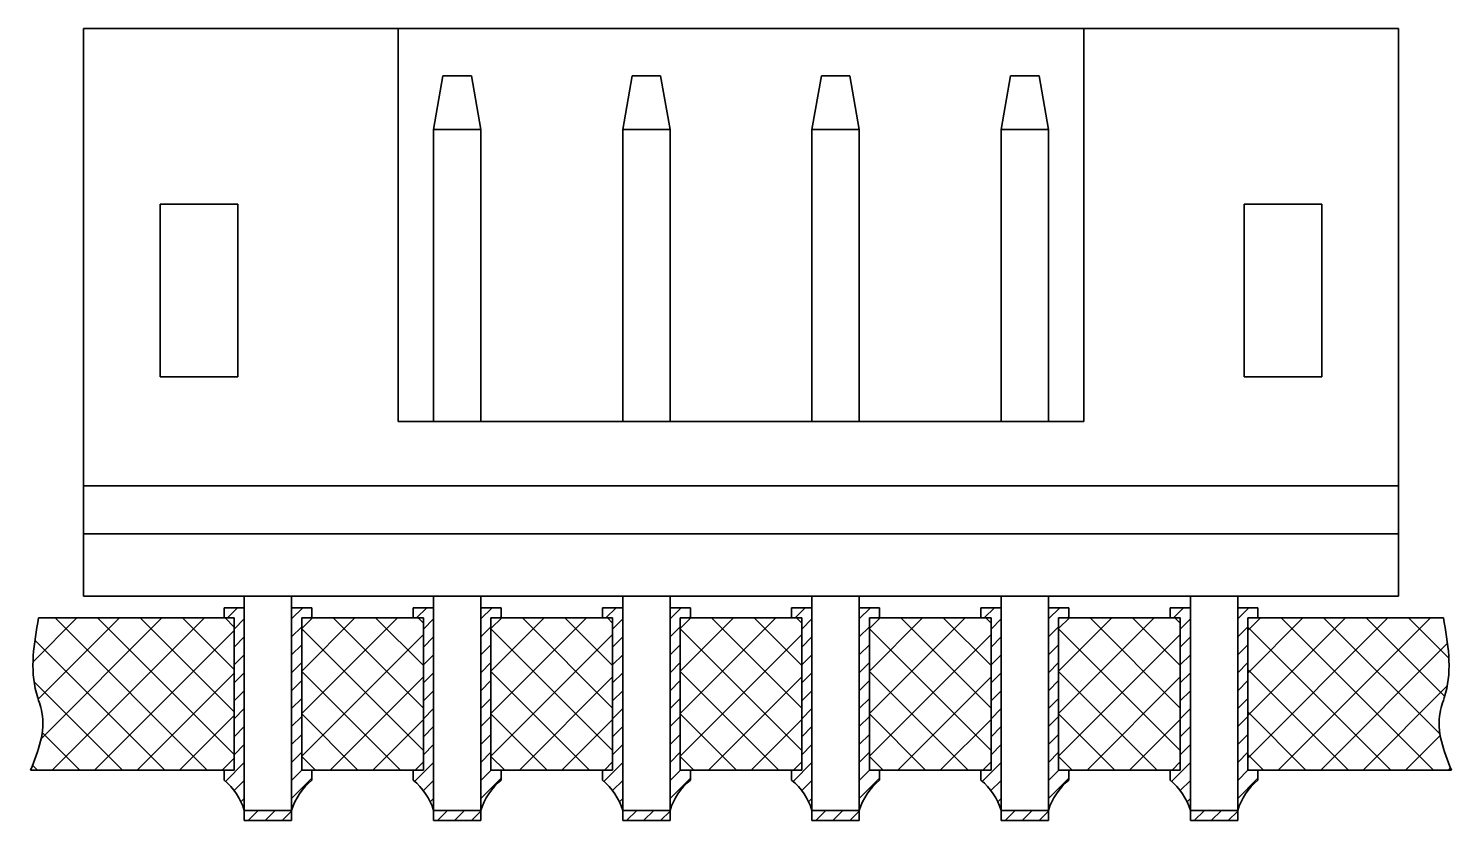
# Model space of a CAD drawing. Header units: inches. Extents: x -14 to 5184, y -66 to 1689.
# Drawn here: x 1824.26 to 1854.39, y 1531.44 to 1548.18 of the extents above; entities that cross this region are included whole.
import ezdxf

# ---------------------------------------------------------------- set-up
doc = ezdxf.new("R2010")
doc.units = ezdxf.units.IN
doc.header["$MEASUREMENT"] = 0
pattern_1 = [(45, (-1940.813366435072, -852.8078279008987), (-0.4490128060534576, 0.4490128060534577), []), (135, (-1940.813366435072, -852.8078279008987), (-0.4490128060534577, -0.4490128060534576), [])]

msp = doc.modelspace()

# ---------------------------------------------------------------- hatches: boundary and pattern name
at = {"lineweight": 9, "ltscale": 2, "transparency": 33554607}
h = msp.add_hatch(dxfattribs=at)
h.set_pattern_fill('ANSI31', color=256, scale=2.1450000000003)
h.set_pattern_definition([(44.99999999999999, (-4366.80249920718, -66.84969574154934), (-0.1895930057056696, 0.1895930057056696), [])])
edge = h.paths.add_edge_path()
edge.add_line((1828.826778883827, 1535.936476468113), (1828.826778883827, 1531.654190724394))
edge.add_arc((1827.576523681267, 1531.273201958393), 1.307015880296709, 16.94748858773103, 51.07197036203765)
edge.add_line((1828.397778883827, 1535.936476468113), (1828.826778883827, 1535.936476468113))
edge.add_line((1828.397778883827, 1535.721976468112), (1828.397778883827, 1535.936476468113))
edge.add_line((1828.612278883827, 1535.721976468112), (1828.397778883827, 1535.721976468112))
edge.add_line((1828.612278883827, 1532.504476468112), (1828.612278883827, 1535.721976468112))
edge.add_line((1828.397778883827, 1532.504476468112), (1828.612278883827, 1532.504476468112))
edge.add_line((1828.397778883827, 1532.289976468111), (1828.397778883827, 1532.504476468112))
h = msp.add_hatch(dxfattribs=at)
h.set_pattern_fill('ANSI31', color=256, scale=2.1450000000003)
h.set_pattern_definition([(44.99999999999999, (-4365.80249920718, -66.84969574154479), (-0.1895930057056696, 0.1895930057056696), [])])
edge = h.paths.add_edge_path()
edge.add_line((1829.826778883827, 1535.936476468116), (1829.826778883828, 1531.654190724399))
edge.add_arc((1831.077034086388, 1531.273201958397), 1.307015880296709, 128.928029637997, 163.052511412269)
edge.add_line((1830.255778883825, 1535.936476468116), (1829.826778883827, 1535.936476468116))
edge.add_line((1830.255778883825, 1535.721976468117), (1830.255778883825, 1535.936476468116))
edge.add_line((1830.041278883825, 1535.721976468117), (1830.255778883825, 1535.721976468117))
edge.add_line((1830.041278883825, 1532.504476468116), (1830.041278883825, 1535.721976468117))
edge.add_line((1830.255778883825, 1532.504476468116), (1830.041278883825, 1532.504476468116))
edge.add_line((1830.255778883825, 1532.289976468116), (1830.255778883825, 1532.504476468116))
h = msp.add_hatch(dxfattribs=at)
h.set_pattern_fill('ANSI31', color=256, scale=2.1450000000003)
h.set_pattern_definition([(44.99999999999999, (-4362.802499207178, -66.84969574155662), (-0.1895930057056696, 0.1895930057056696), [])])
edge = h.paths.add_edge_path()
edge.add_line((1832.826778883828, 1535.936476468105), (1832.826778883828, 1531.654190724387))
edge.add_arc((1831.576523681269, 1531.273201958386), 1.307015880296709, 16.94748858773103, 51.07197036203765)
edge.add_line((1832.397778883828, 1535.936476468105), (1832.826778883828, 1535.936476468105))
edge.add_line((1832.397778883828, 1535.721976468104), (1832.397778883828, 1535.936476468105))
edge.add_line((1832.612278883828, 1535.721976468104), (1832.397778883828, 1535.721976468104))
edge.add_line((1832.612278883828, 1532.504476468105), (1832.612278883828, 1535.721976468104))
edge.add_line((1832.397778883828, 1532.504476468105), (1832.612278883828, 1532.504476468105))
edge.add_line((1832.397778883828, 1532.289976468104), (1832.397778883828, 1532.504476468105))
h = msp.add_hatch(dxfattribs=at)
h.set_pattern_fill('ANSI31', color=256, scale=2.1450000000003)
h.set_pattern_definition([(44.99999999999999, (-4361.802499207178, -66.84969574155207), (-0.1895930057056696, 0.1895930057056696), [])])
edge = h.paths.add_edge_path()
edge.add_line((1833.826778883828, 1535.936476468109), (1833.82677888383, 1531.654190724391))
edge.add_arc((1835.07703408639, 1531.27320195839), 1.307015880296709, 128.928029637997, 163.052511412269)
edge.add_line((1834.255778883827, 1535.936476468109), (1833.826778883828, 1535.936476468109))
edge.add_line((1834.255778883827, 1535.72197646811), (1834.255778883827, 1535.936476468109))
edge.add_line((1834.041278883827, 1535.72197646811), (1834.255778883827, 1535.72197646811))
edge.add_line((1834.041278883827, 1532.504476468108), (1834.041278883827, 1535.72197646811))
edge.add_line((1834.255778883827, 1532.504476468108), (1834.041278883827, 1532.504476468108))
edge.add_line((1834.255778883827, 1532.289976468108), (1834.255778883827, 1532.504476468108))
h = msp.add_hatch(dxfattribs=at)
h.set_pattern_fill('ANSI31', color=256, scale=2.1450000000003)
h.set_pattern_definition([(44.99999999999999, (-4358.80249920718, -66.84969574154889), (-0.1895930057056696, 0.1895930057056696), [])])
edge = h.paths.add_edge_path()
edge.add_line((1836.826778883827, 1535.936476468113), (1836.826778883827, 1531.654190724395))
edge.add_arc((1835.576523681267, 1531.273201958394), 1.307015880296709, 16.94748858773103, 51.07197036203765)
edge.add_line((1836.397778883827, 1535.936476468113), (1836.826778883827, 1535.936476468113))
edge.add_line((1836.397778883827, 1535.721976468112), (1836.397778883827, 1535.936476468113))
edge.add_line((1836.612278883827, 1535.721976468112), (1836.397778883827, 1535.721976468112))
edge.add_line((1836.612278883827, 1532.504476468112), (1836.612278883827, 1535.721976468112))
edge.add_line((1836.397778883827, 1532.504476468112), (1836.612278883827, 1532.504476468112))
edge.add_line((1836.397778883827, 1532.289976468111), (1836.397778883827, 1532.504476468112))
h = msp.add_hatch(dxfattribs=at)
h.set_pattern_fill('ANSI31', color=256, scale=2.1450000000003)
h.set_pattern_definition([(44.99999999999999, (-4357.80249920718, -66.84969574154434), (-0.1895930057056696, 0.1895930057056696), [])])
edge = h.paths.add_edge_path()
edge.add_line((1837.826778883827, 1535.936476468117), (1837.826778883828, 1531.654190724399))
edge.add_arc((1839.077034086388, 1531.273201958397), 1.307015880296709, 128.928029637997, 163.052511412269)
edge.add_line((1838.255778883825, 1535.936476468117), (1837.826778883827, 1535.936476468117))
edge.add_line((1838.255778883825, 1535.721976468118), (1838.255778883825, 1535.936476468117))
edge.add_line((1838.041278883825, 1535.721976468118), (1838.255778883825, 1535.721976468118))
edge.add_line((1838.041278883825, 1532.504476468116), (1838.041278883825, 1535.721976468118))
edge.add_line((1838.255778883825, 1532.504476468116), (1838.041278883825, 1532.504476468116))
edge.add_line((1838.255778883825, 1532.289976468116), (1838.255778883825, 1532.504476468116))
h = msp.add_hatch(dxfattribs=at)
h.set_pattern_fill('ANSI31', color=256, scale=2.1450000000003)
h.set_pattern_definition([(44.99999999999999, (-4354.802499207178, -66.84969574155662), (-0.1895930057056696, 0.1895930057056696), [])])
edge = h.paths.add_edge_path()
edge.add_line((1840.826778883828, 1535.936476468105), (1840.826778883828, 1531.654190724387))
edge.add_arc((1839.576523681269, 1531.273201958386), 1.307015880296709, 16.94748858773103, 51.07197036203765)
edge.add_line((1840.397778883828, 1535.936476468105), (1840.826778883828, 1535.936476468105))
edge.add_line((1840.397778883828, 1535.721976468104), (1840.397778883828, 1535.936476468105))
edge.add_line((1840.612278883828, 1535.721976468104), (1840.397778883828, 1535.721976468104))
edge.add_line((1840.612278883828, 1532.504476468105), (1840.612278883828, 1535.721976468104))
edge.add_line((1840.397778883828, 1532.504476468105), (1840.612278883828, 1532.504476468105))
edge.add_line((1840.397778883828, 1532.289976468104), (1840.397778883828, 1532.504476468105))
h = msp.add_hatch(dxfattribs=at)
h.set_pattern_fill('ANSI31', color=256, scale=2.1450000000003)
h.set_pattern_definition([(44.99999999999999, (-4353.802499207178, -66.84969574155207), (-0.1895930057056696, 0.1895930057056696), [])])
edge = h.paths.add_edge_path()
edge.add_line((1841.826778883829, 1535.936476468109), (1841.826778883831, 1531.654190724391))
edge.add_arc((1843.077034086391, 1531.27320195839), 1.307015880296709, 128.928029637997, 163.052511412269)
edge.add_line((1842.255778883828, 1535.936476468109), (1841.826778883829, 1535.936476468109))
edge.add_line((1842.255778883828, 1535.72197646811), (1842.255778883828, 1535.936476468109))
edge.add_line((1842.041278883828, 1535.72197646811), (1842.255778883828, 1535.72197646811))
edge.add_line((1842.041278883828, 1532.504476468108), (1842.041278883828, 1535.72197646811))
edge.add_line((1842.255778883828, 1532.504476468108), (1842.041278883828, 1532.504476468108))
edge.add_line((1842.255778883828, 1532.289976468108), (1842.255778883828, 1532.504476468108))
h = msp.add_hatch(dxfattribs=at)
h.set_pattern_fill('ANSI31', color=256, scale=2.1450000000003)
h.set_pattern_definition([(44.99999999999999, (-4350.802499207178, -66.84969574155662), (-0.1895930057056696, 0.1895930057056696), [])])
edge = h.paths.add_edge_path()
edge.add_line((1844.826778883828, 1535.936476468105), (1844.826778883828, 1531.654190724387))
edge.add_arc((1843.576523681269, 1531.273201958386), 1.307015880296709, 16.94748858773103, 51.07197036203765)
edge.add_line((1844.397778883828, 1535.936476468105), (1844.826778883828, 1535.936476468105))
edge.add_line((1844.397778883828, 1535.721976468104), (1844.397778883828, 1535.936476468105))
edge.add_line((1844.612278883828, 1535.721976468104), (1844.397778883828, 1535.721976468104))
edge.add_line((1844.612278883828, 1532.504476468105), (1844.612278883828, 1535.721976468104))
edge.add_line((1844.397778883828, 1532.504476468105), (1844.612278883828, 1532.504476468105))
edge.add_line((1844.397778883828, 1532.289976468104), (1844.397778883828, 1532.504476468105))
h = msp.add_hatch(dxfattribs=at)
h.set_pattern_fill('ANSI31', color=256, scale=2.1450000000003)
h.set_pattern_definition([(44.99999999999999, (-4349.802499207178, -66.84969574155207), (-0.1895930057056696, 0.1895930057056696), [])])
edge = h.paths.add_edge_path()
edge.add_line((1845.826778883829, 1535.936476468109), (1845.826778883831, 1531.654190724391))
edge.add_arc((1847.077034086391, 1531.27320195839), 1.307015880296709, 128.928029637997, 163.052511412269)
edge.add_line((1846.255778883828, 1535.936476468109), (1845.826778883829, 1535.936476468109))
edge.add_line((1846.255778883828, 1535.72197646811), (1846.255778883828, 1535.936476468109))
edge.add_line((1846.041278883828, 1535.72197646811), (1846.255778883828, 1535.72197646811))
edge.add_line((1846.041278883828, 1532.504476468108), (1846.041278883828, 1535.72197646811))
edge.add_line((1846.255778883828, 1532.504476468108), (1846.041278883828, 1532.504476468108))
edge.add_line((1846.255778883828, 1532.289976468108), (1846.255778883828, 1532.504476468108))
h = msp.add_hatch(dxfattribs=at)
h.set_pattern_fill('ANSI31', color=256, scale=2.1450000000003)
h.set_pattern_definition([(44.99999999999999, (-4346.802499207178, -66.84969574155662), (-0.1895930057056696, 0.1895930057056696), [])])
edge = h.paths.add_edge_path()
edge.add_line((1848.826778883828, 1535.936476468105), (1848.826778883828, 1531.654190724387))
edge.add_arc((1847.576523681269, 1531.273201958386), 1.307015880296709, 16.94748858773103, 51.07197036203765)
edge.add_line((1848.397778883828, 1535.936476468105), (1848.826778883828, 1535.936476468105))
edge.add_line((1848.397778883828, 1535.721976468104), (1848.397778883828, 1535.936476468105))
edge.add_line((1848.612278883828, 1535.721976468104), (1848.397778883828, 1535.721976468104))
edge.add_line((1848.612278883828, 1532.504476468105), (1848.612278883828, 1535.721976468104))
edge.add_line((1848.397778883828, 1532.504476468105), (1848.612278883828, 1532.504476468105))
edge.add_line((1848.397778883828, 1532.289976468104), (1848.397778883828, 1532.504476468105))
h = msp.add_hatch(dxfattribs=at)
h.set_pattern_fill('ANSI31', color=256, scale=2.1450000000003)
h.set_pattern_definition([(44.99999999999999, (-4345.802499207178, -66.84969574155207), (-0.1895930057056696, 0.1895930057056696), [])])
edge = h.paths.add_edge_path()
edge.add_line((1849.826778883828, 1535.936476468109), (1849.82677888383, 1531.654190724391))
edge.add_arc((1851.07703408639, 1531.27320195839), 1.307015880296709, 128.928029637997, 163.052511412269)
edge.add_line((1850.255778883827, 1535.936476468109), (1849.826778883828, 1535.936476468109))
edge.add_line((1850.255778883827, 1535.72197646811), (1850.255778883827, 1535.936476468109))
edge.add_line((1850.041278883827, 1535.72197646811), (1850.255778883827, 1535.72197646811))
edge.add_line((1850.041278883827, 1532.504476468108), (1850.041278883827, 1535.72197646811))
edge.add_line((1850.255778883827, 1532.504476468108), (1850.041278883827, 1532.504476468108))
edge.add_line((1850.255778883827, 1532.289976468108), (1850.255778883827, 1532.504476468108))
at = {"lineweight": 9, "transparency": 33554607}
h = msp.add_hatch(dxfattribs=at)
h.set_pattern_fill('ANSI37', color=0, scale=0.2)
h.set_pattern_definition(pattern_1)
edge = h.paths.add_edge_path()
edge.add_line((1828.612278883827, 1535.721976468112), (1824.4766703037, 1535.721976468112))
edge.add_spline(control_points=[(1824.4766703037, 1535.721976468112), (1824.383131954143, 1535.183029142539), (1824.26448670765, 1534.499421418091), (1824.682032177161, 1533.46493646129), (1824.468859225834, 1532.914205900032), (1824.310264009966, 1532.504476468112)], knot_values=[0, 0, 0, 0, 1.590768211108337, 2.017750873448866, 3.258502380199367, 3.258502380199367, 3.258502380199367, 3.258502380199367], degree=3, periodic=0)
edge.add_line((1824.310264009966, 1532.504476468112), (1828.612278883827, 1532.504476468112))
edge.add_line((1828.612278883827, 1532.504476468112), (1828.612278883827, 1535.721976468112))
h = msp.add_hatch(dxfattribs=at)
h.set_pattern_fill('ANSI37', color=0, scale=0.2)
h.set_pattern_definition([(45, (-1944.813366435074, -852.8078279008914), (-0.4490128060534576, 0.4490128060534577), []), (135, (-1944.813366435074, -852.8078279008914), (-0.4490128060534577, -0.4490128060534576), [])])
h.paths.add_polyline_path([(1832.612278883825, 1535.721976468119), (1830.041278883825, 1535.721976468117), (1830.041278883825, 1532.504476468116), (1832.612278883825, 1532.504476468116)])
h = msp.add_hatch(dxfattribs=at)
h.set_pattern_fill('ANSI37', color=0, scale=0.2)
h.set_pattern_definition(pattern_1)
h.paths.add_polyline_path([(1836.612278883827, 1535.721976468112), (1834.041278883827, 1535.72197646811), (1834.041278883827, 1532.504476468108), (1836.612278883827, 1532.504476468108)])
h = msp.add_hatch(dxfattribs=at)
h.set_pattern_fill('ANSI37', color=0, scale=0.2)
h.set_pattern_definition([(45, (-1936.813366435073, -852.807827900891), (-0.4490128060534576, 0.4490128060534577), []), (135, (-1936.813366435073, -852.807827900891), (-0.4490128060534577, -0.4490128060534576), [])])
h.paths.add_polyline_path([(1840.612278883826, 1535.72197646812), (1838.041278883826, 1535.721976468118), (1838.041278883826, 1532.504476468116), (1840.612278883826, 1532.504476468116)])
h = msp.add_hatch(dxfattribs=at)
h.set_pattern_fill('ANSI37', color=0, scale=0.2)
h.set_pattern_definition([(45, (-1932.813366435072, -852.8078279008987), (-0.4490128060534576, 0.4490128060534577), []), (135, (-1932.813366435072, -852.8078279008987), (-0.4490128060534577, -0.4490128060534576), [])])
h.paths.add_polyline_path([(1844.612278883827, 1535.721976468112), (1842.041278883828, 1535.72197646811), (1842.041278883828, 1532.504476468108), (1844.612278883827, 1532.504476468108)])
h = msp.add_hatch(dxfattribs=at)
h.set_pattern_fill('ANSI37', color=0, scale=0.2)
h.set_pattern_definition([(45, (-1928.813366435072, -852.8078279008987), (-0.4490128060534576, 0.4490128060534577), []), (135, (-1928.813366435072, -852.8078279008987), (-0.4490128060534577, -0.4490128060534576), [])])
h.paths.add_polyline_path([(1848.612278883827, 1535.721976468112), (1846.041278883828, 1535.72197646811), (1846.041278883828, 1532.504476468108), (1848.612278883827, 1532.504476468108)])
h = msp.add_hatch(dxfattribs=at)
h.set_pattern_fill('ANSI37', color=0, scale=0.2)
h.set_pattern_definition([(45, (-1919.384366435072, -852.8078279009005), (-0.4490128060534576, 0.4490128060534577), []), (135, (-1919.384366435072, -852.8078279009005), (-0.4490128060534577, -0.4490128060534576), [])])
edge = h.paths.add_edge_path()
edge.add_line((1850.041278883827, 1535.72197646811), (1854.176887463953, 1535.72197646811))
edge.add_spline(control_points=[(1854.176887463953, 1535.72197646811), (1854.270425813511, 1535.183029142536), (1854.389071060004, 1534.499421418089), (1853.971525590491, 1533.464936461289), (1854.184698541818, 1532.91420590003), (1854.343293757687, 1532.50447646811)], knot_values=[0, 0, 0, 0, 1.590768211108337, 2.017750873448866, 3.258502380199367, 3.258502380199367, 3.258502380199367, 3.258502380199367], degree=3, periodic=0)
edge.add_line((1854.343293757687, 1532.50447646811), (1850.041278883827, 1532.50447646811))
edge.add_line((1850.041278883827, 1532.50447646811), (1850.041278883827, 1535.72197646811))
h = msp.add_hatch(dxfattribs=at)
h.set_pattern_fill('ANSI31', color=0, scale=0.08)
h.set_pattern_definition([(45, (-1940.813366435072, -852.8078279008987), (-0.179605122421383, 0.1796051224213831), [])])
h.paths.add_polyline_path([(1828.826778883828, 1531.654190724388), (1829.826778883828, 1531.654190724399), (1829.826778883828, 1531.43974841863), (1829.568948883824, 1531.43974841863), (1828.826778883827, 1531.439748418626)])
h = msp.add_hatch(dxfattribs=at)
h.set_pattern_fill('ANSI31', color=0, scale=0.08)
h.set_pattern_definition([(45, (-1936.81336643507, -852.807827900906), (-0.179605122421383, 0.1796051224213831), [])])
h.paths.add_polyline_path([(1832.82677888383, 1531.65419072438), (1833.82677888383, 1531.654190724391), (1833.82677888383, 1531.439748418622), (1833.568948883826, 1531.439748418622), (1832.826778883828, 1531.439748418619)])
h = msp.add_hatch(dxfattribs=at)
h.set_pattern_fill('ANSI31', color=0, scale=0.08)
h.set_pattern_definition([(45, (-1932.813366435072, -852.8078279008982), (-0.179605122421383, 0.1796051224213831), [])])
h.paths.add_polyline_path([(1836.826778883828, 1531.654190724388), (1837.826778883828, 1531.654190724399), (1837.826778883828, 1531.43974841863), (1837.568948883824, 1531.43974841863), (1836.826778883827, 1531.439748418627)])
h = msp.add_hatch(dxfattribs=at)
h.set_pattern_fill('ANSI31', color=0, scale=0.08)
h.set_pattern_definition([(45, (-1928.81336643507, -852.807827900906), (-0.179605122421383, 0.1796051224213831), [])])
h.paths.add_polyline_path([(1840.82677888383, 1531.65419072438), (1841.826778883831, 1531.654190724391), (1841.826778883831, 1531.439748418622), (1841.568948883826, 1531.439748418622), (1840.826778883828, 1531.439748418619)])
h = msp.add_hatch(dxfattribs=at)
h.set_pattern_fill('ANSI31', color=0, scale=0.08)
h.set_pattern_definition([(45, (-1924.81336643507, -852.807827900906), (-0.179605122421383, 0.1796051224213831), [])])
h.paths.add_polyline_path([(1844.82677888383, 1531.65419072438), (1845.826778883831, 1531.654190724391), (1845.826778883831, 1531.439748418622), (1845.568948883826, 1531.439748418622), (1844.826778883828, 1531.439748418619)])
h = msp.add_hatch(dxfattribs=at)
h.set_pattern_fill('ANSI31', color=0, scale=0.08)
h.set_pattern_definition([(45, (-1920.81336643507, -852.807827900906), (-0.179605122421383, 0.1796051224213831), [])])
h.paths.add_polyline_path([(1848.82677888383, 1531.65419072438), (1849.82677888383, 1531.654190724391), (1849.82677888383, 1531.439748418622), (1849.568948883826, 1531.439748418622), (1848.826778883828, 1531.439748418619)])

# ---------------------------------------------------------------- linework, layer by layer
at = {"lineweight": 35, "transparency": 33554607}
for p, q in [((1825.426778883829, 1548.178343933741), (1832.076778883828, 1548.178343933741)), ((1825.426778883829, 1548.178343933741), (1825.426778883829, 1538.514911550479)), ((1832.076778883828, 1548.178343933741), (1832.076778883828, 1539.875480245311)), ((1846.576778883828, 1548.178343933741), (1832.076778883828, 1548.178343933741)), ((1846.576778883828, 1548.178343933741), (1853.226778883828, 1548.178343933741)), ((1846.576778883828, 1539.875480245311), (1846.576778883828, 1548.178343933741)), ((1853.226778883828, 1548.178343933741), (1853.226778883828, 1538.514911550479)), ((1832.826778883828, 1546.044087569817), (1833.026778883828, 1547.178343933741)), ((1833.026778883828, 1547.178343933741), (1833.626778883829, 1547.178343933741)), ((1833.826778883828, 1546.044087569817), (1833.626778883829, 1547.178343933741)), ((1836.826778883828, 1546.044087569817), (1837.026778883828, 1547.178343933741)), ((1837.026778883828, 1547.178343933741), (1837.626778883829, 1547.178343933741)), ((1837.826778883828, 1546.044087569817), (1837.626778883829, 1547.178343933741)), ((1840.826778883828, 1546.044087569817), (1841.026778883828, 1547.178343933741)), ((1841.026778883828, 1547.178343933741), (1841.626778883829, 1547.178343933741)), ((1841.826778883828, 1546.044087569817), (1841.626778883829, 1547.178343933741)), ((1844.826778883828, 1546.044087569817), (1845.026778883828, 1547.178343933741)), ((1845.026778883828, 1547.178343933741), (1845.626778883829, 1547.178343933741)), ((1845.826778883828, 1546.044087569817), (1845.626778883829, 1547.178343933741)), ((1833.826778883828, 1546.044087569817), (1832.826778883828, 1546.044087569817)), ((1832.826778883828, 1539.875480245311), (1832.826778883828, 1546.044087569817)), ((1833.826778883828, 1539.875480245311), (1833.826778883828, 1546.044087569817)), ((1837.826778883828, 1546.044087569817), (1836.826778883828, 1546.044087569817)), ((1836.826778883828, 1539.875480245311), (1836.826778883828, 1546.044087569817)), ((1837.826778883828, 1539.875480245311), (1837.826778883828, 1546.044087569817)), ((1841.826778883828, 1546.044087569817), (1840.826778883828, 1546.044087569817)), ((1840.826778883828, 1539.875480245311), (1840.826778883828, 1546.044087569817)), ((1841.826778883828, 1539.875480245311), (1841.826778883828, 1546.044087569817)), ((1845.826778883828, 1546.044087569817), (1844.826778883828, 1546.044087569817)), ((1844.826778883828, 1539.875480245311), (1844.826778883828, 1546.044087569817)), ((1845.826778883828, 1539.875480245311), (1845.826778883828, 1546.044087569817)), ((1827.046595607769, 1540.818664666845), (1827.046595607769, 1544.468378298003)), ((1827.046595607769, 1544.468378298003), (1828.686916340873, 1544.468378298003)), ((1849.966641426785, 1544.468378298003), (1849.966641426785, 1540.818664666845)), ((1851.606962159888, 1544.468378298003), (1849.966641426785, 1544.468378298003)), ((1851.606962159888, 1540.818664666845), (1851.606962159888, 1544.468378298003)), ((1828.686916340873, 1540.818664666845), (1827.046595607769, 1540.818664666845)), ((1849.966641426785, 1540.818664666845), (1851.606962159888, 1540.818664666845)), ((1832.076778883828, 1539.875480245311), (1846.576778883828, 1539.875480245311)), ((1825.426778883829, 1537.500370751341), (1825.426778883829, 1538.514911550479)), ((1825.426778883829, 1538.514911550479), (1853.226778883828, 1538.514911550479)), ((1853.226778883828, 1537.500370751341), (1853.226778883828, 1538.514911550479)), ((1825.426778883829, 1537.500370751341), (1825.426778883829, 1536.178343933741)), ((1853.226778883828, 1537.500370751341), (1825.426778883829, 1537.500370751341)), ((1853.226778883828, 1537.500370751341), (1853.226778883828, 1536.178343933741)), ((1825.426778883829, 1536.178343933741), (1853.226778883828, 1536.178343933741)), ((1828.826778883828, 1531.654190724388), (1828.826778883828, 1536.178343933741)), ((1829.826778883828, 1531.654190724388), (1829.826778883828, 1536.178343933741)), ((1832.826778883828, 1531.654190724388), (1832.826778883828, 1536.178343933741)), ((1833.826778883828, 1531.654190724388), (1833.826778883828, 1536.178343933741)), ((1836.826778883828, 1531.654190724388), (1836.826778883828, 1536.178343933741)), ((1837.826778883828, 1531.654190724388), (1837.826778883828, 1536.178343933741)), ((1840.826778883828, 1531.654190724388), (1840.826778883828, 1536.178343933741)), ((1841.826778883828, 1531.654190724388), (1841.826778883828, 1536.178343933741)), ((1844.826778883828, 1531.654190724388), (1844.826778883828, 1536.178343933741)), ((1845.826778883828, 1531.654190724388), (1845.826778883828, 1536.178343933741)), ((1848.826778883828, 1531.654190724388), (1848.826778883828, 1536.178343933741)), ((1849.826778883828, 1531.654190724388), (1849.826778883828, 1536.178343933741))]:
    msp.add_line(p, q, dxfattribs=at)
at = {"color": 0, "lineweight": 35, "transparency": 33554607}
for p, q in [((1828.686916340873, 1544.468378298003), (1828.686916340872, 1540.818664666845)), ((1828.612278883827, 1535.721976468112, 0.09934152245608623), (1824.4766703037, 1535.721976468112, 0.09934152245608623)), ((1828.612278883827, 1535.721976468112, 0.09934152245608623), (1828.612278883827, 1532.504476468112, 0.09934152245608623)), ((1832.612278883825, 1535.721976468119, 0.09934152245611788), (1830.041278883825, 1535.721976468117, 0.09934152245607568)), ((1830.041278883825, 1535.721976468117, 0.09934152245607568), (1830.041278883826, 1532.504476468116, 0.09934152245607568)), ((1832.612278883825, 1532.504476468116, 0.09934152245611788), (1832.612278883825, 1535.721976468119, 0.09934152245611788)), ((1836.612278883827, 1535.721976468112, 0.09934152245608623), (1834.041278883827, 1535.72197646811, 0.09934152245604402)), ((1834.041278883827, 1535.72197646811, 0.09934152245604402), (1834.041278883828, 1532.504476468108, 0.09934152245604402)), ((1836.612278883827, 1532.504476468108, 0.09934152245608623), (1836.612278883827, 1535.721976468112, 0.09934152245608623)), ((1838.041278883826, 1535.721976468118, 0.09934152245607568), (1838.041278883827, 1532.504476468116, 0.09934152245607568)), ((1840.612278883826, 1535.72197646812, 0.09934152245611788), (1838.041278883826, 1535.721976468118, 0.09934152245607568)), ((1838.041278883826, 1535.721976468118, 0.09934152245607568), (1838.041278883827, 1532.504476468116, 0.09934152245607568)), ((1840.612278883826, 1532.504476468116, 0.09934152245611788), (1840.612278883826, 1535.72197646812, 0.09934152245611788)), ((1840.612278883826, 1532.504476468116, 0.09934152245611788), (1840.612278883826, 1535.72197646812, 0.09934152245611788)), ((1844.612278883827, 1535.721976468112, 0.09934152245608623), (1842.041278883828, 1535.72197646811, 0.09934152245604402)), ((1842.041278883828, 1535.72197646811, 0.09934152245604402), (1842.041278883828, 1532.504476468108, 0.09934152245604402)), ((1844.612278883827, 1532.504476468108, 0.09934152245608623), (1844.612278883827, 1535.721976468112, 0.09934152245608623)), ((1848.612278883827, 1535.721976468112, 0.09934152245608623), (1846.041278883828, 1535.72197646811, 0.09934152245604402)), ((1846.041278883828, 1535.72197646811, 0.09934152245604402), (1846.041278883828, 1532.504476468108, 0.09934152245604402)), ((1848.612278883827, 1532.504476468108, 0.09934152245608623), (1848.612278883827, 1535.721976468112, 0.09934152245608623)), ((1850.041278883827, 1535.72197646811, 0.09934152245604402), (1854.176887463953, 1535.72197646811, 0.09934152245604402)), ((1850.041278883827, 1535.72197646811, 0.09934152245604402), (1850.041278883827, 1532.50447646811, 0.09934152245604402)), ((1828.612278883827, 1532.504476468112, 0.09934152245608623), (1824.310264009966, 1532.504476468112, 0.09934152245608623)), ((1830.041278883825, 1532.504476468116, 0.09934152245607568), (1832.612278883825, 1532.504476468116, 0.09934152245611788)), ((1834.041278883827, 1532.504476468108, 0.09934152245604402), (1836.612278883827, 1532.504476468108, 0.09934152245608623)), ((1838.041278883826, 1532.504476468116, 0.09934152245607568), (1840.612278883826, 1532.504476468116, 0.09934152245611788)), ((1842.041278883828, 1532.504476468108, 0.09934152245604402), (1844.612278883827, 1532.504476468108, 0.09934152245608623)), ((1846.041278883828, 1532.504476468108, 0.09934152245604402), (1848.612278883827, 1532.504476468108, 0.09934152245608623)), ((1850.041278883827, 1532.50447646811, 0.09934152245604402), (1854.343293757687, 1532.50447646811, 0.09934152245604402)), ((1828.826778883828, 1531.654190724388), (1829.826778883828, 1531.654190724388)), ((1828.826778883828, 1531.654190724388), (1829.826778883828, 1531.654190724388)), ((1832.826778883828, 1531.654190724388), (1833.826778883828, 1531.654190724388)), ((1832.82677888383, 1531.654190724381), (1833.82677888383, 1531.654190724381)), ((1832.82677888383, 1531.654190724381), (1833.82677888383, 1531.654190724381)), ((1836.826778883828, 1531.654190724388), (1837.826778883828, 1531.654190724388)), ((1836.826778883828, 1531.654190724389), (1837.826778883828, 1531.654190724389)), ((1836.826778883828, 1531.654190724389), (1837.826778883828, 1531.654190724389)), ((1840.826778883828, 1531.654190724388), (1841.826778883828, 1531.654190724388)), ((1840.82677888383, 1531.654190724381), (1841.826778883831, 1531.654190724381)), ((1840.826778883831, 1531.654190724381), (1841.826778883831, 1531.654190724381)), ((1844.826778883828, 1531.654190724388), (1845.826778883828, 1531.654190724388)), ((1844.82677888383, 1531.654190724381), (1845.826778883831, 1531.654190724381)), ((1844.826778883831, 1531.654190724381), (1845.826778883831, 1531.654190724381)), ((1848.826778883828, 1531.654190724388), (1849.826778883828, 1531.654190724388)), ((1848.82677888383, 1531.654190724381), (1849.82677888383, 1531.654190724381)), ((1848.82677888383, 1531.654190724381), (1849.82677888383, 1531.654190724381))]:
    msp.add_line(p, q, dxfattribs=at)
at = {"lineweight": 35, "ltscale": 2, "transparency": 33554607}
for p, q in [((1828.397778883827, 1535.721976468112, 0.09934152245608623), (1828.397778883827, 1535.936476468113, 0.09934152245608623)), ((1828.397778883827, 1535.936476468113, 0.09934152245608623), (1828.826778883827, 1535.936476468113, 0.09934152245608623)), ((1828.826778883827, 1535.936476468113, 0.09934152245608623), (1828.826778883827, 1531.654190724394)), ((1830.255778883825, 1535.936476468116, 0.09934152245607568), (1829.826778883827, 1535.936476468116, 0.09934152245607568)), ((1829.826778883827, 1535.936476468116, 0.09934152245607568), (1829.826778883828, 1531.654190724399)), ((1830.255778883825, 1535.721976468117, 0.09934152245607568), (1830.255778883825, 1535.936476468116, 0.09934152245607568)), ((1832.397778883828, 1535.721976468104, 0.09934152245605457), (1832.397778883828, 1535.936476468105, 0.09934152245605457)), ((1832.397778883828, 1535.936476468105, 0.09934152245605457), (1832.826778883828, 1535.936476468105, 0.09934152245605457)), ((1832.826778883828, 1535.936476468105, 0.09934152245605457), (1832.826778883828, 1531.654190724387)), ((1834.255778883827, 1535.936476468109, 0.09934152245604402), (1833.826778883828, 1535.936476468109, 0.09934152245604402)), ((1833.826778883828, 1535.936476468109, 0.09934152245604402), (1833.82677888383, 1531.654190724391)), ((1834.255778883827, 1535.72197646811, 0.09934152245604402), (1834.255778883827, 1535.936476468109, 0.09934152245604402)), ((1836.397778883827, 1535.721976468112, 0.09934152245608623), (1836.397778883827, 1535.936476468113, 0.09934152245608623)), ((1836.397778883827, 1535.936476468113, 0.09934152245608623), (1836.826778883827, 1535.936476468113, 0.09934152245608623)), ((1836.826778883827, 1535.936476468113, 0.09934152245608623), (1836.826778883827, 1531.654190724395)), ((1838.255778883825, 1535.936476468117, 0.09934152245607568), (1837.826778883827, 1535.936476468117, 0.09934152245607568)), ((1837.826778883827, 1535.936476468117, 0.09934152245607568), (1837.826778883828, 1531.654190724399)), ((1838.255778883825, 1535.721976468118, 0.09934152245607568), (1838.255778883825, 1535.936476468117, 0.09934152245607568)), ((1840.397778883828, 1535.721976468104, 0.09934152245605457), (1840.397778883828, 1535.936476468105, 0.09934152245605457)), ((1840.397778883828, 1535.936476468105, 0.09934152245605457), (1840.826778883828, 1535.936476468105, 0.09934152245605457)), ((1840.826778883828, 1535.936476468105, 0.09934152245605457), (1840.826778883828, 1531.654190724387)), ((1842.255778883828, 1535.936476468109, 0.09934152245604402), (1841.826778883829, 1535.936476468109, 0.09934152245604402)), ((1841.826778883829, 1535.936476468109, 0.09934152245604402), (1841.826778883831, 1531.654190724391)), ((1842.255778883828, 1535.72197646811, 0.09934152245604402), (1842.255778883828, 1535.936476468109, 0.09934152245604402)), ((1844.397778883828, 1535.721976468104, 0.09934152245605457), (1844.397778883828, 1535.936476468105, 0.09934152245605457)), ((1844.397778883828, 1535.936476468105, 0.09934152245605457), (1844.826778883828, 1535.936476468105, 0.09934152245605457)), ((1844.826778883828, 1535.936476468105, 0.09934152245605457), (1844.826778883828, 1531.654190724387)), ((1846.255778883828, 1535.936476468109, 0.09934152245604402), (1845.826778883829, 1535.936476468109, 0.09934152245604402)), ((1845.826778883829, 1535.936476468109, 0.09934152245604402), (1845.826778883831, 1531.654190724391)), ((1846.255778883828, 1535.72197646811, 0.09934152245604402), (1846.255778883828, 1535.936476468109, 0.09934152245604402)), ((1848.397778883828, 1535.721976468104, 0.09934152245605457), (1848.397778883828, 1535.936476468105, 0.09934152245605457)), ((1848.397778883828, 1535.936476468105, 0.09934152245605457), (1848.826778883828, 1535.936476468105, 0.09934152245605457)), ((1848.826778883828, 1535.936476468105, 0.09934152245605457), (1848.826778883828, 1531.654190724387)), ((1850.255778883827, 1535.936476468109, 0.09934152245604402), (1849.826778883828, 1535.936476468109, 0.09934152245604402)), ((1849.826778883828, 1535.936476468109, 0.09934152245604402), (1849.82677888383, 1531.654190724391)), ((1850.255778883827, 1535.72197646811, 0.09934152245604402), (1850.255778883827, 1535.936476468109, 0.09934152245604402)), ((1828.612278883827, 1535.721976468112, 0.09934152245608623), (1828.397778883827, 1535.721976468112, 0.09934152245608623)), ((1828.612278883827, 1532.504476468112, 0.09934152245608623), (1828.612278883827, 1535.721976468112, 0.09934152245608623)), ((1830.041278883825, 1532.504476468116, 0.09934152245607568), (1830.041278883825, 1535.721976468117, 0.09934152245607568)), ((1830.041278883825, 1535.721976468117, 0.09934152245607568), (1830.255778883825, 1535.721976468117, 0.09934152245607568)), ((1830.041278883825, 1532.504476468116, 0.09934152245607568), (1830.041278883825, 1535.721976468117, 0.09934152245607568)), ((1830.041278883825, 1535.721976468117, 0.09934152245607568), (1830.255778883825, 1535.721976468117, 0.09934152245607568)), ((1832.612278883828, 1535.721976468104, 0.09934152245605457), (1832.397778883828, 1535.721976468104, 0.09934152245605457)), ((1832.612278883825, 1535.721976468119, 0.09934152245611788), (1832.397778883825, 1535.721976468119, 0.09934152245611788)), ((1832.612278883828, 1532.504476468105, 0.09934152245605457), (1832.612278883828, 1535.721976468104, 0.09934152245605457)), ((1832.612278883825, 1532.50447646812, 0.09934152245611788), (1832.612278883825, 1535.721976468119, 0.09934152245611788)), ((1834.041278883827, 1532.504476468108, 0.09934152245604402), (1834.041278883827, 1535.72197646811, 0.09934152245604402)), ((1834.041278883827, 1535.72197646811, 0.09934152245604402), (1834.255778883827, 1535.72197646811, 0.09934152245604402)), ((1836.612278883827, 1535.721976468112, 0.09934152245608623), (1836.397778883827, 1535.721976468112, 0.09934152245608623)), ((1836.612278883827, 1532.504476468112, 0.09934152245608623), (1836.612278883827, 1535.721976468112, 0.09934152245608623)), ((1838.041278883825, 1532.504476468116, 0.09934152245607568), (1838.041278883825, 1535.721976468118, 0.09934152245607568)), ((1838.041278883825, 1535.721976468118, 0.09934152245607568), (1838.255778883825, 1535.721976468118, 0.09934152245607568)), ((1838.041278883826, 1532.504476468116, 0.09934152245607568), (1838.041278883826, 1535.721976468118, 0.09934152245607568)), ((1838.041278883826, 1535.721976468118, 0.09934152245607568), (1838.255778883826, 1535.721976468118, 0.09934152245607568)), ((1838.041278883826, 1532.504476468116, 0.09934152245607568), (1838.041278883826, 1535.721976468118, 0.09934152245607568)), ((1838.041278883826, 1535.721976468118, 0.09934152245607568), (1838.255778883826, 1535.721976468118, 0.09934152245607568)), ((1840.612278883828, 1535.721976468104, 0.09934152245605457), (1840.397778883828, 1535.721976468104, 0.09934152245605457)), ((1840.612278883826, 1535.72197646812, 0.09934152245611788), (1840.397778883826, 1535.72197646812, 0.09934152245611788)), ((1840.612278883826, 1535.72197646812, 0.09934152245611788), (1840.397778883826, 1535.72197646812, 0.09934152245611788)), ((1840.612278883828, 1532.504476468105, 0.09934152245605457), (1840.612278883828, 1535.721976468104, 0.09934152245605457)), ((1840.612278883826, 1532.50447646812, 0.09934152245611788), (1840.612278883826, 1535.72197646812, 0.09934152245611788)), ((1840.612278883826, 1532.50447646812, 0.09934152245611788), (1840.612278883826, 1535.72197646812, 0.09934152245611788)), ((1842.041278883828, 1532.504476468108, 0.09934152245604402), (1842.041278883828, 1535.72197646811, 0.09934152245604402)), ((1842.041278883828, 1535.72197646811, 0.09934152245604402), (1842.255778883828, 1535.72197646811, 0.09934152245604402)), ((1842.041278883828, 1532.504476468108, 0.09934152245604402), (1842.041278883828, 1535.72197646811, 0.09934152245604402)), ((1842.041278883828, 1535.72197646811, 0.09934152245604402), (1842.255778883828, 1535.72197646811, 0.09934152245604402)), ((1844.612278883828, 1535.721976468104, 0.09934152245605457), (1844.397778883828, 1535.721976468104, 0.09934152245605457)), ((1844.612278883827, 1535.721976468112, 0.09934152245608623), (1844.397778883827, 1535.721976468112, 0.09934152245608623)), ((1844.612278883828, 1532.504476468105, 0.09934152245605457), (1844.612278883828, 1535.721976468104, 0.09934152245605457)), ((1844.612278883827, 1532.504476468112, 0.09934152245608623), (1844.612278883827, 1535.721976468112, 0.09934152245608623)), ((1846.041278883828, 1532.504476468108, 0.09934152245604402), (1846.041278883828, 1535.72197646811, 0.09934152245604402)), ((1846.041278883828, 1535.72197646811, 0.09934152245604402), (1846.255778883828, 1535.72197646811, 0.09934152245604402)), ((1846.041278883828, 1532.504476468108, 0.09934152245604402), (1846.041278883828, 1535.72197646811, 0.09934152245604402)), ((1846.041278883828, 1535.72197646811, 0.09934152245604402), (1846.255778883828, 1535.72197646811, 0.09934152245604402)), ((1848.612278883828, 1535.721976468104, 0.09934152245605457), (1848.397778883828, 1535.721976468104, 0.09934152245605457)), ((1848.612278883827, 1535.721976468112, 0.09934152245608623), (1848.397778883827, 1535.721976468112, 0.09934152245608623)), ((1848.612278883828, 1532.504476468105, 0.09934152245605457), (1848.612278883828, 1535.721976468104, 0.09934152245605457)), ((1848.612278883827, 1532.504476468112, 0.09934152245608623), (1848.612278883827, 1535.721976468112, 0.09934152245608623)), ((1850.041278883827, 1532.504476468108, 0.09934152245604402), (1850.041278883827, 1535.72197646811, 0.09934152245604402)), ((1850.041278883827, 1535.72197646811, 0.09934152245604402), (1850.255778883827, 1535.72197646811, 0.09934152245604402)), ((1828.397778883827, 1532.289976468111, 0.09934152245608623), (1828.397778883827, 1532.504476468112, 0.09934152245608623)), ((1828.397778883827, 1532.504476468112, 0.09934152245608623), (1828.612278883827, 1532.504476468112, 0.09934152245608623)), ((1830.255778883825, 1532.504476468116, 0.09934152245607568), (1830.041278883825, 1532.504476468116, 0.09934152245607568)), ((1830.255778883825, 1532.504476468116, 0.09934152245607568), (1830.041278883825, 1532.504476468116, 0.09934152245607568)), ((1830.255778883825, 1532.289976468116, 0.09934152245607568), (1830.255778883825, 1532.504476468116, 0.09934152245607568)), ((1832.397778883828, 1532.289976468104, 0.09934152245605457), (1832.397778883828, 1532.504476468105, 0.09934152245605457)), ((1832.397778883828, 1532.504476468105, 0.09934152245605457), (1832.612278883828, 1532.504476468105, 0.09934152245605457)), ((1832.397778883825, 1532.50447646812, 0.09934152245611788), (1832.612278883825, 1532.50447646812, 0.09934152245611788)), ((1834.255778883827, 1532.504476468108, 0.09934152245604402), (1834.041278883827, 1532.504476468108, 0.09934152245604402)), ((1834.255778883827, 1532.289976468108, 0.09934152245604402), (1834.255778883827, 1532.504476468108, 0.09934152245604402)), ((1836.397778883827, 1532.289976468111, 0.09934152245608623), (1836.397778883827, 1532.504476468112, 0.09934152245608623)), ((1836.397778883827, 1532.504476468112, 0.09934152245608623), (1836.612278883827, 1532.504476468112, 0.09934152245608623)), ((1838.255778883825, 1532.504476468116, 0.09934152245607568), (1838.041278883825, 1532.504476468116, 0.09934152245607568)), ((1838.255778883826, 1532.504476468116, 0.09934152245607568), (1838.041278883826, 1532.504476468116, 0.09934152245607568)), ((1838.255778883826, 1532.504476468116, 0.09934152245607568), (1838.041278883826, 1532.504476468116, 0.09934152245607568)), ((1838.255778883825, 1532.289976468116, 0.09934152245607568), (1838.255778883825, 1532.504476468116, 0.09934152245607568)), ((1840.397778883828, 1532.289976468104, 0.09934152245605457), (1840.397778883828, 1532.504476468105, 0.09934152245605457)), ((1840.397778883828, 1532.504476468105, 0.09934152245605457), (1840.612278883828, 1532.504476468105, 0.09934152245605457)), ((1840.397778883826, 1532.50447646812, 0.09934152245611788), (1840.612278883826, 1532.50447646812, 0.09934152245611788)), ((1840.397778883826, 1532.50447646812, 0.09934152245611788), (1840.612278883826, 1532.50447646812, 0.09934152245611788)), ((1842.255778883828, 1532.504476468108, 0.09934152245604402), (1842.041278883828, 1532.504476468108, 0.09934152245604402)), ((1842.255778883828, 1532.504476468108, 0.09934152245604402), (1842.041278883828, 1532.504476468108, 0.09934152245604402)), ((1842.255778883828, 1532.289976468108, 0.09934152245604402), (1842.255778883828, 1532.504476468108, 0.09934152245604402)), ((1844.397778883828, 1532.289976468104, 0.09934152245605457), (1844.397778883828, 1532.504476468105, 0.09934152245605457)), ((1844.397778883828, 1532.504476468105, 0.09934152245605457), (1844.612278883828, 1532.504476468105, 0.09934152245605457)), ((1844.397778883827, 1532.504476468112, 0.09934152245608623), (1844.612278883827, 1532.504476468112, 0.09934152245608623)), ((1846.255778883828, 1532.504476468108, 0.09934152245604402), (1846.041278883828, 1532.504476468108, 0.09934152245604402)), ((1846.255778883828, 1532.504476468108, 0.09934152245604402), (1846.041278883828, 1532.504476468108, 0.09934152245604402)), ((1846.255778883828, 1532.289976468108, 0.09934152245604402), (1846.255778883828, 1532.504476468108, 0.09934152245604402)), ((1848.397778883828, 1532.289976468104, 0.09934152245605457), (1848.397778883828, 1532.504476468105, 0.09934152245605457)), ((1848.397778883828, 1532.504476468105, 0.09934152245605457), (1848.612278883828, 1532.504476468105, 0.09934152245605457)), ((1848.397778883827, 1532.504476468112, 0.09934152245608623), (1848.612278883827, 1532.504476468112, 0.09934152245608623)), ((1850.255778883827, 1532.504476468108, 0.09934152245604402), (1850.041278883827, 1532.504476468108, 0.09934152245604402)), ((1850.255778883827, 1532.289976468108, 0.09934152245604402), (1850.255778883827, 1532.504476468108, 0.09934152245604402)), ((1829.826778883828, 1532.205843047116, 2.4113493693937e-08), (1829.826778883828, 1531.9050039994, 1.096339032009833e-08)), ((1833.826778883828, 1532.205843047116, 2.4113493693937e-08), (1833.826778883828, 1531.9050039994, 1.096339032009833e-08)), ((1833.82677888383, 1532.205843047109, 2.411346203870301e-08), (1833.82677888383, 1531.905003999393, 1.096335866486434e-08)), ((1837.826778883828, 1532.205843047116, 2.4113493693937e-08), (1837.826778883828, 1531.9050039994, 1.096339032009833e-08)), ((1837.826778883828, 1532.205843047117, 2.4113493693937e-08), (1837.826778883828, 1531.905003999401, 1.096339032009833e-08)), ((1841.826778883831, 1532.205843047109, 2.411346203870301e-08), (1841.826778883831, 1531.905003999393, 1.096335866486434e-08)), ((1845.826778883828, 1532.205843047114, 2.4113493693937e-08), (1845.826778883828, 1531.905003999399, 1.096339032009833e-08)), ((1845.826778883831, 1532.205843047109, 2.411346203870301e-08), (1845.826778883831, 1531.905003999393, 1.096335866486434e-08)), ((1849.826778883828, 1532.205843047116, 2.4113493693937e-08), (1849.826778883828, 1531.9050039994, 1.096339032009833e-08)), ((1849.82677888383, 1532.205843047109, 2.411346203870301e-08), (1849.82677888383, 1531.905003999393, 1.096335866486434e-08)), ((1828.826778883827, 1531.654190724393), (1828.826778883827, 1531.439748418626, -0.004974685578916777)), ((1828.826778883828, 1531.654190724388), (1829.826778883828, 1531.654190724395)), ((1828.826778883828, 1531.654190724388), (1829.826778883828, 1531.654190724395)), ((1829.826778883828, 1531.654190724399), (1829.826778883828, 1531.43974841863, -0.004974685578927324)), ((1832.826778883828, 1531.654190724386), (1832.826778883828, 1531.439748418619, -0.004974685578948432)), ((1832.82677888383, 1531.65419072438), (1833.82677888383, 1531.654190724387)), ((1832.82677888383, 1531.65419072438), (1833.82677888383, 1531.654190724387)), ((1833.82677888383, 1531.654190724391), (1833.82677888383, 1531.439748418622, -0.004974685578958979)), ((1836.826778883827, 1531.654190724394), (1836.826778883827, 1531.439748418627, -0.004974685578916777)), ((1836.826778883828, 1531.654190724388), (1837.826778883828, 1531.654190724395)), ((1836.826778883828, 1531.654190724388), (1837.826778883828, 1531.654190724395)), ((1837.826778883828, 1531.654190724399), (1837.826778883828, 1531.43974841863, -0.004974685578927324)), ((1840.826778883828, 1531.654190724386), (1840.826778883828, 1531.439748418619, -0.004974685578948432)), ((1840.82677888383, 1531.65419072438), (1841.826778883831, 1531.654190724387)), ((1840.82677888383, 1531.65419072438), (1841.826778883831, 1531.654190724387)), ((1841.826778883831, 1531.654190724391), (1841.826778883831, 1531.439748418622, -0.004974685578958979)), ((1844.826778883828, 1531.654190724386), (1844.826778883828, 1531.439748418619, -0.004974685578948432)), ((1844.82677888383, 1531.65419072438), (1845.826778883831, 1531.654190724387)), ((1844.82677888383, 1531.65419072438), (1845.826778883831, 1531.654190724387)), ((1845.826778883831, 1531.654190724391), (1845.826778883831, 1531.439748418622, -0.004974685578958979)), ((1848.826778883828, 1531.654190724386), (1848.826778883828, 1531.439748418619, -0.004974685578948432)), ((1848.82677888383, 1531.65419072438), (1849.82677888383, 1531.654190724387)), ((1848.82677888383, 1531.65419072438), (1849.82677888383, 1531.654190724387)), ((1849.82677888383, 1531.654190724391), (1849.82677888383, 1531.439748418622, -0.004974685578958979)), ((1829.568948883824, 1531.43974841863, -0.004974685578916777), (1828.826778883827, 1531.43974841863, -0.004974685578916777)), ((1829.826778883828, 1531.43974841863, -0.004974685578916777), (1829.568948883824, 1531.43974841863, -0.004974685578916777)), ((1833.568948883826, 1531.439748418622, -0.004974685578948432), (1832.826778883828, 1531.439748418622, -0.004974685578948432)), ((1833.82677888383, 1531.439748418622, -0.004974685578948432), (1833.568948883826, 1531.439748418622, -0.004974685578948432)), ((1837.568948883824, 1531.43974841863, -0.004974685578916777), (1836.826778883827, 1531.43974841863, -0.004974685578916777)), ((1837.826778883828, 1531.43974841863, -0.004974685578916777), (1837.568948883824, 1531.43974841863, -0.004974685578916777)), ((1841.568948883826, 1531.439748418622, -0.004974685578948432), (1840.826778883828, 1531.439748418622, -0.004974685578948432)), ((1841.826778883831, 1531.439748418622, -0.004974685578948432), (1841.568948883826, 1531.439748418622, -0.004974685578948432)), ((1845.568948883826, 1531.439748418622, -0.004974685578948432), (1844.826778883828, 1531.439748418622, -0.004974685578948432)), ((1845.826778883831, 1531.439748418622, -0.004974685578948432), (1845.568948883826, 1531.439748418622, -0.004974685578948432)), ((1849.568948883826, 1531.439748418622, -0.004974685578948432), (1848.826778883828, 1531.439748418622, -0.004974685578948432)), ((1849.82677888383, 1531.439748418622, -0.004974685578948432), (1849.568948883826, 1531.439748418622, -0.004974685578948432))]:
    msp.add_line(p, q, dxfattribs=at)
for centre, start, end in [((1827.576523681267, 1531.273201958393), 16.94748858773103, 51.07197036203561), ((1831.077034086388, 1531.273201958397), 128.928029637997, 163.052511412269), ((1831.576523681269, 1531.273201958386), 16.94748858773103, 51.07197036203561), ((1835.07703408639, 1531.27320195839), 128.928029637997, 163.052511412269), ((1835.576523681267, 1531.273201958394), 16.94748858773103, 51.07197036203561), ((1839.077034086388, 1531.273201958397), 128.928029637997, 163.052511412269), ((1839.576523681269, 1531.273201958386), 16.94748858773103, 51.07197036203561), ((1843.077034086391, 1531.27320195839), 128.928029637997, 163.052511412269), ((1843.576523681269, 1531.273201958386), 16.94748858773103, 51.07197036203561), ((1847.077034086391, 1531.27320195839), 128.928029637997, 163.052511412269), ((1847.576523681269, 1531.273201958386), 16.94748858773103, 51.07197036203561), ((1851.07703408639, 1531.27320195839), 128.928029637997, 163.052511412269)]:
    msp.add_arc(centre, 1.307015880296709, start, end, dxfattribs=at)
at = {"color": 0, "lineweight": 35, "transparency": 33554607}
for points in [[(1824.4766703037, 1535.721976468112, 0.09934152245608623), (1824.430505622664, 1534.131878256146), (1824.54977419092, 1533.72189142396), (1824.310264009966, 1532.504476468112, 0.09934152245608623)], [(1854.176887463953, 1535.72197646811, 0.09934152245604402), (1854.223052144989, 1534.131878256144), (1854.103783576733, 1533.721891423958), (1854.343293757687, 1532.50447646811, 0.09934152245604402)]]:
    msp.add_spline(points, degree=3, dxfattribs=at)

doc.saveas('drawing.dxf')
